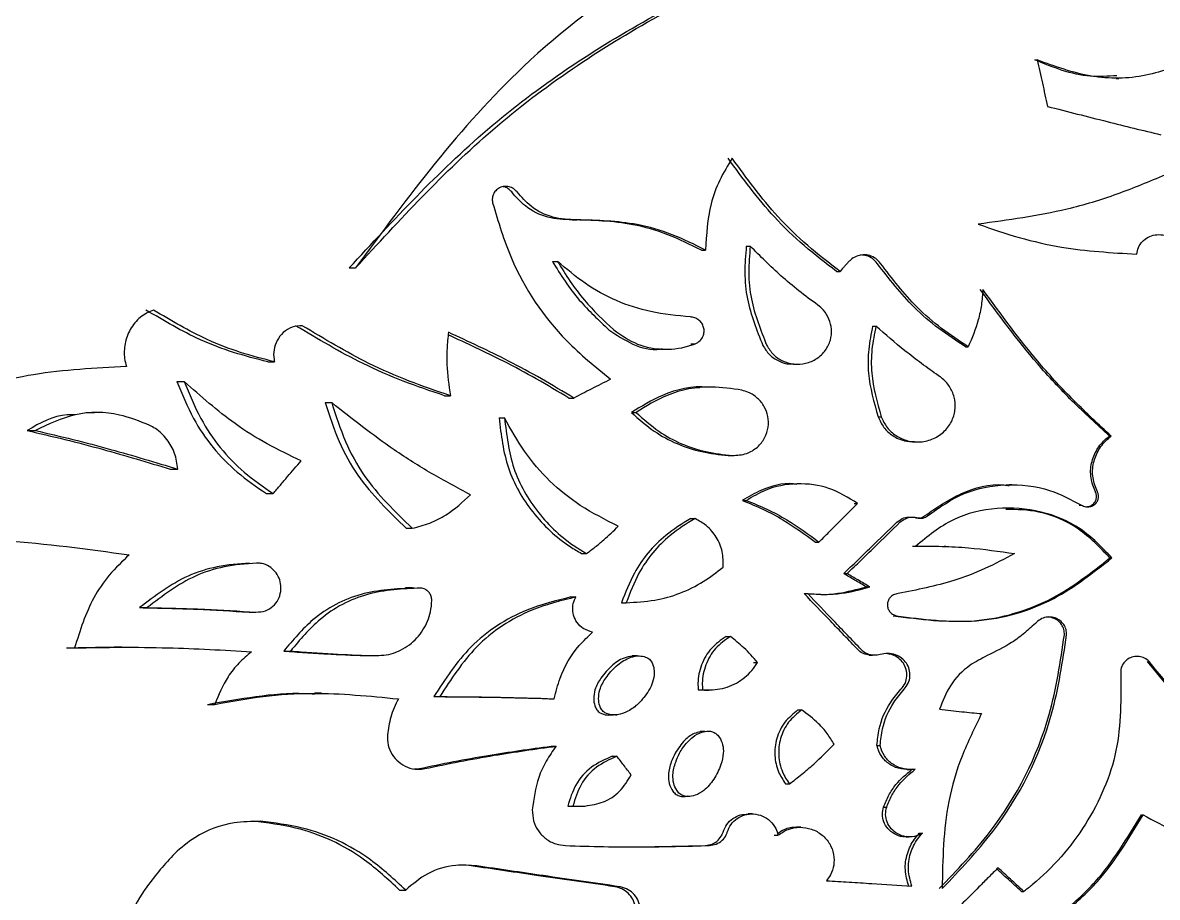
# Model space of a CAD drawing. Header units: millimetres. Extents: x 8 to 832, y 8 to 585.
# Drawn here: x 503.16 to 516.97, y 265.74 to 276.39 of the extents above; entities that cross this region are included whole.
import ezdxf

# ---------------------------------------------------------------- set-up
doc = ezdxf.new("R2010")
doc.units = ezdxf.units.MM
doc.layers.add('OUTLINE', color=7, linetype='Continuous', lineweight=25)

msp = doc.modelspace()

# ---------------------------------------------------------------- linework, layer by layer
at = {"layer": 'OUTLINE'}
for p, q in [((515.477, 275.933), (515.505, 275.933)), ((516.464, 275.708), (516.496, 275.708)), ((509.846, 273.985), (509.907, 273.985)), ((511.965, 273.665), (512.013, 273.665)), ((511.418, 273.617), (511.469, 273.617)), ((507.134, 273.4), (507.211, 273.4)), ((509.606, 273.48), (509.669, 273.48)), ((513.062, 273.357), (513.105, 273.357)), ((513.502, 272.692), (513.542, 272.692)), ((510.852, 272.414), (510.909, 272.414)), ((511.29, 272.476), (511.342, 272.476)), ((514.632, 272.439), (514.665, 272.439)), ((506.143, 272.256), (506.225, 272.256)), ((512.541, 272.228), (512.59, 272.228)), ((505.036, 272.016), (505.126, 272.016)), ((508.293, 271.844), (508.364, 271.844)), ((511.401, 271.942), (511.346, 271.942)), ((506.841, 271.76), (506.92, 271.76)), ((509.805, 271.816), (509.866, 271.816)), ((504.033, 271.636), (503.933, 271.636)), ((508.957, 271.574), (509.023, 271.574)), ((510.566, 271.639), (510.623, 271.639)), ((513.568, 271.587), (513.607, 271.587)), ((503.215, 271.421), (503.315, 271.421)), ((516.383, 271.352), (516.406, 271.352)), ((514.007, 271.281), (514.048, 271.281)), ((511.745, 271.116), (511.795, 271.116)), ((504.956, 270.95), (505.046, 270.95)), ((512.631, 270.771), (512.584, 270.771)), ((515.195, 270.76), (515.164, 270.76)), ((506.125, 270.653), (506.208, 270.653)), ((511.917, 270.57), (511.966, 270.57)), ((513.278, 270.533), (513.319, 270.533)), ((516.017, 270.512), (516.042, 270.512)), ((511.289, 270.349), (511.341, 270.349)), ((514.024, 270.357), (514.061, 270.357)), ((507.827, 270.23), (507.9, 270.23)), ((512.805, 270.061), (512.849, 270.061)), ((509.96, 269.923), (510.02, 269.923)), ((513.989, 270.011), (514.026, 270.011)), ((514.391, 270.008), (514.373, 270.008)), ((515.198, 269.922), (515.228, 269.922)), ((506.072, 269.802), (506.055, 269.802)), ((516.39, 269.869), (516.413, 269.869)), ((513.151, 269.678), (513.193, 269.678)), ((507.899, 269.505), (507.818, 269.505)), ((513.426, 269.516), (513.466, 269.516)), ((509.831, 269.394), (509.892, 269.394)), ((512.668, 269.435), (512.712, 269.435)), ((504.582, 269.264), (504.674, 269.264)), ((510.447, 269.323), (510.504, 269.323)), ((505.914, 269.209), (505.998, 269.209)), ((511.72, 268.913), (511.771, 268.913)), ((503.694, 268.773), (503.792, 268.773)), ((504.368, 268.781), (504.272, 268.781)), ((506.337, 268.735), (506.419, 268.735)), ((507.324, 268.679), (507.4, 268.679)), ((513.458, 268.685), (513.499, 268.685)), ((512.052, 268.597), (512.1, 268.597)), ((516.848, 268.607), (516.868, 268.607)), ((511.38, 268.263), (511.433, 268.263)), ((511.455, 268.259), (511.509, 268.259)), ((506.794, 268.221), (506.712, 268.221)), ((508.163, 268.18), (508.234, 268.18)), ((509.565, 268.155), (509.628, 268.155)), ((505.41, 268.086), (505.498, 268.086)), ((512.592, 268.018), (512.637, 268.018)), ((510.326, 267.959), (510.348, 267.959)), ((510.375, 267.959), (510.39, 267.959)), ((511.461, 267.754), (511.403, 267.754)), ((509.589, 267.577), (509.652, 267.577)), ((513.555, 267.587), (513.594, 267.587)), ((510.331, 267.454), (510.389, 267.454)), ((507.919, 267.299), (507.983, 267.304)), ((513.923, 267.292), (513.962, 267.292)), ((513.983, 267.296), (514.02, 267.296)), ((512.443, 267.117), (512.489, 267.117)), ((509.792, 266.847), (509.854, 266.847)), ((509.864, 266.845), (509.926, 266.845)), ((512.037, 266.752), (511.986, 266.752)), ((513.634, 266.835), (513.673, 266.835)), ((516.772, 266.741), (516.792, 266.741)), ((505.966, 266.662), (506.05, 266.662)), ((512.304, 266.492), (512.35, 266.492)), ((512.627, 266.59), (512.577, 266.59)), ((513.906, 266.472), (513.946, 266.472)), ((514.07, 266.516), (514.107, 266.516)), ((510.648, 266.351), (511.465, 266.367)), ((507.746, 265.824), (507.82, 265.824)), ((515.312, 265.807), (515.341, 265.807))]:
    msp.add_line(p, q, dxfattribs=at)
at = {"layer": 'OUTLINE', "flags": 128}
msp.add_lwpolyline([(510.638, 268.675), (510.607, 268.675), (510.576, 268.675)], dxfattribs=at)
at = {"layer": 'OUTLINE'}
for points, knots in [([(516.977, 279.182), (517.219, 279.068), (517.618, 278.881), (518.054, 278.434), (518.269, 277.939), (518.33, 277.385), (518.201, 276.821), (517.885, 276.326), (517.417, 275.944), (516.826, 275.704), (516.146, 275.697), (515.722, 275.853), (515.505, 275.933)], [0, 0, 0, 0, 0.13046, 0.215291, 0.300036, 0.390201, 0.484687, 0.578142, 0.673292, 0.777844, 0.886562, 1, 1, 1, 1]), ([(507.134, 273.4), (507.673, 273.984), (508.768, 275.17), (510.78, 276.512), (513.015, 277.507), (515.095, 278.05), (516.434, 278.179), (516.939, 278.227)], [0, 0, 0, 0, 0.214711, 0.435796, 0.648183, 0.867252, 1, 1, 1, 1]), ([(507.211, 273.4), (507.746, 273.984), (508.832, 275.167), (510.831, 276.509), (513.053, 277.505), (515.123, 278.049), (516.456, 278.178), (516.959, 278.227)], [0, 0, 0, 0, 0.214706, 0.435783, 0.648129, 0.867211, 1, 1, 1, 1]), ([(512.514, 277.939), (511.93, 277.653), (510.76, 277.08), (508.867, 275.647), (507.846, 274.262), (507.211, 273.4)], [0, 0, 0, 0, 0.274289, 0.548978, 1, 1, 1, 1]), ([(516.472, 275.741), (516.364, 275.734), (516.021, 275.71), (515.698, 275.842), (515.477, 275.933)], [0, 0, 0, 0, 0.314506, 1, 1, 1, 1]), ([(515.505, 275.933), (515.516, 275.886), (515.536, 275.791), (515.578, 275.603), (515.609, 275.461), (515.63, 275.367)], [0, 0, 0, 0, 0.250605, 0.5012097, 1, 1, 1, 1]), ([(515.63, 275.367), (515.751, 275.336), (515.992, 275.274), (516.451, 275.158), (516.79, 275.075), (517.008, 275.021)], [0, 0, 0, 0, 0.263448, 0.52689, 1, 1, 1, 1]), ([(511.793, 274.735), (511.74, 274.647), (511.634, 274.474), (511.495, 274.101), (511.48, 273.808), (511.469, 273.617)], [0, 0, 0, 0, 0.261794, 0.520889, 1, 1, 1, 1]), ([(513.062, 273.357), (512.929, 273.459), (512.663, 273.664), (512.202, 274.108), (511.922, 274.49), (511.743, 274.735)], [0, 0, 0, 0, 0.263269, 0.526549, 1, 1, 1, 1]), ([(513.105, 273.357), (512.972, 273.46), (512.706, 273.665), (512.247, 274.11), (511.971, 274.491), (511.793, 274.735)], [0, 0, 0, 0, 0.264025, 0.528059, 1, 1, 1, 1]), ([(517.061, 274.533), (516.866, 274.451), (516.477, 274.287), (515.72, 274.059), (515.15, 273.982), (514.787, 273.933)], [0, 0, 0, 0, 0.267189, 0.534371, 1, 1, 1, 1]), ([(509.175, 274.325), (509.161, 274.339), (509.134, 274.369), (509.079, 274.392), (509.02, 274.396), (508.962, 274.379), (508.914, 274.343), (508.883, 274.294), (508.871, 274.24), (508.875, 274.207), (508.878, 274.191)], [0, 0, 0, 0, 0.129867, 0.259612, 0.392607, 0.526007, 0.657919, 0.783126, 0.901913, 1, 1, 1, 1]), ([(509.11, 274.325), (509.096, 274.339), (509.069, 274.367), (509.03, 274.388), (509.009, 274.389), (509.008, 274.389)], [0, 0, 0, 0, 0.478698, 0.956949, 1, 1, 1, 1]), ([(508.878, 274.191), (508.946, 273.964), (509.131, 273.346), (509.636, 272.597), (510.128, 272.195), (510.313, 272.045)], [0, 0, 0, 0, 0.2680181, 0.7259046, 1, 1, 1, 1]), ([(509.846, 273.985), (509.746, 273.989), (509.545, 273.997), (509.284, 274.127), (509.163, 274.264), (509.11, 274.325)], [0, 0, 0, 0, 0.3597081, 0.7197194, 1, 1, 1, 1]), ([(509.907, 273.985), (509.808, 273.989), (509.609, 273.997), (509.35, 274.126), (509.229, 274.263), (509.175, 274.325)], [0, 0, 0, 0, 0.357406, 0.715082, 1, 1, 1, 1]), ([(511.418, 273.617), (511.284, 273.684), (511.015, 273.816), (510.487, 273.969), (510.093, 273.979), (509.846, 273.985)], [0, 0, 0, 0, 0.271759, 0.543482, 1, 1, 1, 1]), ([(511.469, 273.617), (511.336, 273.684), (511.068, 273.817), (510.542, 273.969), (510.151, 273.979), (509.907, 273.985)], [0, 0, 0, 0, 0.273262, 0.54649, 1, 1, 1, 1]), ([(514.787, 273.933), (514.952, 273.876), (515.284, 273.761), (515.926, 273.615), (516.409, 273.586), (516.715, 273.567)], [0, 0, 0, 0, 0.267174, 0.534349, 1, 1, 1, 1]), ([(516.715, 273.567), (516.721, 273.595), (516.731, 273.652), (516.781, 273.724), (516.852, 273.778), (516.939, 273.807), (517.034, 273.807), (517.104, 273.784), (517.138, 273.763), (517.145, 273.759)], [0, 0, 0, 0, 0.151605, 0.303171, 0.456454, 0.616314, 0.784951, 0.958117, 1, 1, 1, 1]), ([(511.965, 273.665), (511.955, 273.558), (511.937, 273.344), (511.977, 272.928), (512.092, 272.642), (512.166, 272.457)], [0, 0, 0, 0, 0.25941, 0.518854, 1, 1, 1, 1]), ([(512.013, 273.665), (512.004, 273.558), (511.985, 273.344), (512.026, 272.928), (512.14, 272.643), (512.214, 272.457)], [0, 0, 0, 0, 0.259477, 0.518993, 1, 1, 1, 1]), ([(512.834, 272.948), (512.757, 273.005), (512.604, 273.119), (512.325, 273.352), (512.136, 273.543), (512.013, 273.665)], [0, 0, 0, 0, 0.262251, 0.524498, 1, 1, 1, 1]), ([(513.598, 273.454), (513.58, 273.476), (513.543, 273.518), (513.467, 273.554), (513.384, 273.564), (513.301, 273.545), (513.246, 273.511), (513.221, 273.486), (513.216, 273.481)], [0, 0, 0, 0, 0.1871616, 0.3742527, 0.563215, 0.757629, 0.9516643, 1, 1, 1, 1]), ([(513.558, 273.454), (513.54, 273.475), (513.504, 273.517), (513.43, 273.554), (513.379, 273.556), (513.355, 273.558)], [0, 0, 0, 0, 0.3478842, 0.6955955, 1, 1, 1, 1]), ([(509.606, 273.48), (509.656, 273.398), (509.755, 273.234), (509.975, 272.945), (510.169, 272.763), (510.293, 272.646)], [0, 0, 0, 0, 0.263443, 0.526895, 1, 1, 1, 1]), ([(509.669, 273.48), (509.718, 273.398), (509.817, 273.233), (510.036, 272.944), (510.228, 272.762), (510.352, 272.646)], [0, 0, 0, 0, 0.264097, 0.528203, 1, 1, 1, 1]), ([(511.284, 272.803), (511.122, 272.819), (510.672, 272.863), (510.109, 273.105), (509.777, 273.388), (509.669, 273.48)], [0, 0, 0, 0, 0.273197, 0.762237, 1, 1, 1, 1]), ([(513.216, 273.481), (513.207, 273.47), (513.187, 273.449), (513.15, 273.408), (513.123, 273.377), (513.105, 273.357)], [0, 0, 0, 0, 0.256769, 0.513559, 1, 1, 1, 1]), ([(514.632, 272.439), (514.522, 272.511), (514.303, 272.655), (513.925, 272.98), (513.701, 273.27), (513.558, 273.454)], [0, 0, 0, 0, 0.265313, 0.53065, 1, 1, 1, 1]), ([(514.665, 272.439), (514.556, 272.511), (514.336, 272.656), (513.961, 272.981), (513.739, 273.27), (513.598, 273.454)], [0, 0, 0, 0, 0.266146, 0.532315, 1, 1, 1, 1]), ([(514.843, 273.137), (514.839, 273.075), (514.829, 272.95), (514.78, 272.712), (514.711, 272.547), (514.665, 272.439)], [0, 0, 0, 0, 0.258028, 0.516084, 1, 1, 1, 1]), ([(516.383, 271.352), (516.231, 271.493), (515.925, 271.774), (515.382, 272.356), (515.036, 272.831), (514.811, 273.137)], [0, 0, 0, 0, 0.261261, 0.522529, 1, 1, 1, 1]), ([(516.406, 271.352), (516.254, 271.493), (515.949, 271.776), (515.41, 272.358), (515.065, 272.832), (514.843, 273.137)], [0, 0, 0, 0, 0.2619356, 0.523878, 1, 1, 1, 1]), ([(512.214, 272.457), (512.238, 272.418), (512.287, 272.339), (512.405, 272.261), (512.542, 272.222), (512.689, 272.231), (512.826, 272.29), (512.932, 272.39), (512.995, 272.517), (513.008, 272.653), (512.977, 272.78), (512.915, 272.881), (512.859, 272.928), (512.834, 272.948)], [0, 0, 0, 0, 0.092757, 0.18544, 0.281974, 0.382902, 0.48408, 0.58232, 0.67621, 0.764888, 0.850437, 0.93509, 1, 1, 1, 1]), ([(504.751, 272.887), (504.695, 272.862), (504.584, 272.81), (504.462, 272.66), (504.397, 272.482), (504.391, 272.322), (504.413, 272.231), (504.421, 272.199)], [0, 0, 0, 0, 0.2316777, 0.4639303, 0.680397, 0.8846717, 1, 1, 1, 1]), ([(506.143, 272.256), (506.003, 272.292), (505.724, 272.364), (505.219, 272.556), (504.877, 272.759), (504.66, 272.887)], [0, 0, 0, 0, 0.267473, 0.534965, 1, 1, 1, 1]), ([(506.225, 272.256), (506.086, 272.292), (505.807, 272.364), (505.305, 272.557), (504.966, 272.759), (504.751, 272.887)], [0, 0, 0, 0, 0.268842, 0.537697, 1, 1, 1, 1]), ([(506.562, 272.697), (506.521, 272.694), (506.437, 272.687), (506.328, 272.62), (506.25, 272.522), (506.212, 272.407), (506.212, 272.315), (506.223, 272.267), (506.225, 272.256)], [0, 0, 0, 0, 0.203061, 0.406505, 0.598263, 0.777496, 0.94816, 1, 1, 1, 1]), ([(508.293, 271.844), (508.125, 271.901), (507.787, 272.015), (507.173, 272.282), (506.751, 272.536), (506.481, 272.697)], [0, 0, 0, 0, 0.26554, 0.531088, 1, 1, 1, 1]), ([(508.364, 271.844), (508.195, 271.902), (507.858, 272.016), (507.247, 272.284), (506.828, 272.537), (506.562, 272.697)], [0, 0, 0, 0, 0.26685, 0.533705, 1, 1, 1, 1]), ([(511.342, 272.476), (511.364, 272.487), (511.403, 272.508), (511.44, 272.564), (511.454, 272.621), (511.448, 272.677), (511.426, 272.727), (511.387, 272.768), (511.339, 272.796), (511.302, 272.8), (511.284, 272.803)], [0, 0, 0, 0, 0.155137, 0.289904, 0.413407, 0.524147, 0.642691, 0.756087, 0.882268, 1, 1, 1, 1]), ([(513.502, 272.692), (513.483, 272.598), (513.445, 272.41), (513.441, 272.032), (513.518, 271.763), (513.568, 271.587)], [0, 0, 0, 0, 0.256733, 0.513523, 1, 1, 1, 1]), ([(513.542, 272.692), (513.523, 272.598), (513.485, 272.41), (513.481, 272.032), (513.557, 271.763), (513.607, 271.587)], [0, 0, 0, 0, 0.256769, 0.513597, 1, 1, 1, 1]), ([(514.304, 272.087), (514.235, 272.136), (514.096, 272.235), (513.839, 272.433), (513.658, 272.59), (513.542, 272.692)], [0, 0, 0, 0, 0.261676, 0.523349, 1, 1, 1, 1]), ([(508.341, 272.616), (508.334, 272.551), (508.32, 272.421), (508.317, 272.162), (508.345, 271.971), (508.364, 271.844)], [0, 0, 0, 0, 0.253435, 0.506886, 1, 1, 1, 1]), ([(509.805, 271.816), (509.673, 271.895), (509.411, 272.051), (508.924, 272.315), (508.563, 272.481), (508.338, 272.584)], [0, 0, 0, 0, 0.27446, 0.548918, 1, 1, 1, 1]), ([(509.866, 271.816), (509.735, 271.895), (509.473, 272.052), (508.967, 272.327), (508.585, 272.503), (508.341, 272.616)], [0, 0, 0, 0, 0.2637984, 0.5275994, 1, 1, 1, 1]), ([(510.293, 272.646), (510.387, 272.583), (510.575, 272.458), (510.815, 272.391), (510.934, 272.414), (510.943, 272.415)], [0, 0, 0, 0, 0.480133, 0.959847, 1, 1, 1, 1]), ([(510.352, 272.646), (510.445, 272.581), (510.631, 272.451), (510.971, 272.392), (511.21, 272.427), (511.33, 272.472), (511.342, 272.476)], [0, 0, 0, 0, 0.318509, 0.636783, 0.961272, 1, 1, 1, 1]), ([(512.166, 272.457), (512.191, 272.417), (512.24, 272.339), (512.358, 272.263), (512.464, 272.226), (512.528, 272.232), (512.544, 272.233)], [0, 0, 0, 0, 0.293223, 0.586175, 0.892826, 1, 1, 1, 1]), ([(504.421, 272.199), (504.042, 272.18), (503.287, 272.141), (502.012, 271.785), (501.224, 271.259), (500.746, 270.941)], [0, 0, 0, 0, 0.28325, 0.564584, 1, 1, 1, 1]), ([(505.036, 272.016), (505.099, 271.864), (505.271, 271.445), (505.657, 270.974), (506.004, 270.736), (506.125, 270.653)], [0, 0, 0, 0, 0.2713949, 0.7453726, 1, 1, 1, 1]), ([(505.126, 272.016), (505.188, 271.864), (505.359, 271.445), (505.743, 270.973), (506.088, 270.735), (506.208, 270.653)], [0, 0, 0, 0, 0.2720886, 0.7470426, 1, 1, 1, 1]), ([(506.547, 271.052), (506.408, 271.118), (506.132, 271.251), (505.644, 271.555), (505.327, 271.838), (505.126, 272.016)], [0, 0, 0, 0, 0.26828, 0.536583, 1, 1, 1, 1]), ([(510.313, 272.045), (510.274, 272.025), (510.195, 271.985), (510.046, 271.909), (509.937, 271.853), (509.866, 271.816)], [0, 0, 0, 0, 0.26202, 0.524034, 1, 1, 1, 1]), ([(513.607, 271.587), (513.628, 271.542), (513.67, 271.451), (513.785, 271.35), (513.927, 271.287), (514.088, 271.273), (514.247, 271.314), (514.383, 271.406), (514.475, 271.538), (514.514, 271.685), (514.501, 271.83), (514.442, 271.961), (514.367, 272.043), (514.316, 272.079), (514.304, 272.087)], [0, 0, 0, 0, 0.0863, 0.172548, 0.262779, 0.357006, 0.452599, 0.549038, 0.641586, 0.727723, 0.809103, 0.891055, 0.974716, 1, 1, 1, 1]), ([(511.524, 271.947), (511.514, 271.948), (511.318, 271.97), (510.971, 271.887), (510.689, 271.714), (510.566, 271.639)], [0, 0, 0, 0, 0.031013, 0.575562, 1, 1, 1, 1]), ([(511.91, 271.911), (511.788, 271.93), (511.483, 271.976), (511.025, 271.891), (510.746, 271.716), (510.623, 271.639)], [0, 0, 0, 0, 0.272977, 0.679937, 1, 1, 1, 1]), ([(511.795, 271.116), (511.854, 271.119), (511.965, 271.126), (512.103, 271.211), (512.194, 271.325), (512.238, 271.458), (512.234, 271.592), (512.188, 271.715), (512.105, 271.818), (512.007, 271.883), (511.937, 271.903), (511.91, 271.911)], [0, 0, 0, 0, 0.148141, 0.274319, 0.392124, 0.503534, 0.60944, 0.713031, 0.819035, 0.92972, 1, 1, 1, 1]), ([(506.841, 271.76), (506.892, 271.6), (506.992, 271.289), (507.295, 270.743), (507.617, 270.433), (507.827, 270.23)], [0, 0, 0, 0, 0.268446, 0.521904, 1, 1, 1, 1]), ([(508.607, 270.638), (508.449, 270.722), (508.133, 270.892), (507.56, 271.253), (507.17, 271.562), (506.92, 271.76)], [0, 0, 0, 0, 0.265155, 0.530312, 1, 1, 1, 1]), ([(506.92, 271.76), (506.971, 271.6), (507.07, 271.288), (507.371, 270.742), (507.691, 270.432), (507.9, 270.23)], [0, 0, 0, 0, 0.2689592, 0.5232356, 1, 1, 1, 1]), ([(503.799, 271.611), (503.767, 271.612), (503.559, 271.62), (503.372, 271.512), (503.215, 271.421)], [0, 0, 0, 0, 0.155542, 1, 1, 1, 1]), ([(504.707, 271.483), (504.585, 271.532), (504.292, 271.648), (503.795, 271.653), (503.473, 271.497), (503.315, 271.421)], [0, 0, 0, 0, 0.266165, 0.638163, 1, 1, 1, 1]), ([(508.957, 271.574), (508.981, 271.366), (509.03, 270.952), (509.348, 270.404), (509.69, 270.082), (509.913, 269.95), (509.96, 269.923)], [0, 0, 0, 0, 0.303409, 0.606596, 0.917663, 1, 1, 1, 1]), ([(510.407, 270.255), (510.25, 270.334), (509.814, 270.553), (509.333, 271.018), (509.1, 271.435), (509.023, 271.574)], [0, 0, 0, 0, 0.273518, 0.759233, 1, 1, 1, 1]), ([(509.023, 271.574), (509.048, 271.366), (509.097, 270.95), (509.415, 270.399), (509.756, 270.079), (509.977, 269.949), (510.02, 269.923)], [0, 0, 0, 0, 0.305343, 0.610491, 0.922768, 1, 1, 1, 1]), ([(510.566, 271.639), (510.656, 271.56), (510.906, 271.341), (511.321, 271.165), (511.637, 271.128), (511.745, 271.116)], [0, 0, 0, 0, 0.272332, 0.751045, 1, 1, 1, 1]), ([(510.623, 271.639), (510.713, 271.56), (510.961, 271.341), (511.374, 271.165), (511.687, 271.128), (511.795, 271.116)], [0, 0, 0, 0, 0.273654, 0.750951, 1, 1, 1, 1]), ([(513.568, 271.587), (513.589, 271.542), (513.63, 271.451), (513.746, 271.351), (513.877, 271.289), (513.97, 271.287), (514.012, 271.286)], [0, 0, 0, 0, 0.256738, 0.513282, 0.782911, 1, 1, 1, 1]), ([(505.046, 270.95), (505.037, 271.015), (505.02, 271.147), (504.92, 271.32), (504.807, 271.429), (504.73, 271.471), (504.707, 271.483)], [0, 0, 0, 0, 0.288369, 0.576827, 0.877253, 1, 1, 1, 1]), ([(503.215, 271.421), (503.367, 271.385), (503.671, 271.314), (504.251, 271.163), (504.68, 271.033), (504.956, 270.95)], [0, 0, 0, 0, 0.263528, 0.527057, 1, 1, 1, 1]), ([(503.315, 271.421), (503.467, 271.385), (503.771, 271.314), (504.348, 271.162), (504.773, 271.033), (505.046, 270.95)], [0, 0, 0, 0, 0.264999, 0.529998, 1, 1, 1, 1]), ([(516.213, 270.672), (516.191, 270.728), (516.147, 270.841), (516.157, 271.024), (516.223, 271.191), (516.311, 271.296), (516.37, 271.342), (516.383, 271.352)], [0, 0, 0, 0, 0.235765, 0.47189, 0.701043, 0.935445, 1, 1, 1, 1]), ([(516.237, 270.672), (516.215, 270.728), (516.171, 270.842), (516.181, 271.026), (516.248, 271.194), (516.336, 271.298), (516.394, 271.343), (516.406, 271.352)], [0, 0, 0, 0, 0.2371548, 0.4746557, 0.7053943, 0.9410127, 1, 1, 1, 1]), ([(506.208, 270.653), (506.237, 270.687), (506.295, 270.756), (506.408, 270.889), (506.492, 270.988), (506.547, 271.052)], [0, 0, 0, 0, 0.257099, 0.514206, 1, 1, 1, 1]), ([(512.584, 270.764), (512.568, 270.766), (512.419, 270.79), (512.18, 270.721), (511.991, 270.612), (511.917, 270.57)], [0, 0, 0, 0, 0.067911, 0.637434, 1, 1, 1, 1]), ([(513.319, 270.533), (513.206, 270.603), (512.98, 270.742), (512.581, 270.79), (512.23, 270.727), (512.041, 270.614), (511.966, 270.57)], [0, 0, 0, 0, 0.271208, 0.542244, 0.819068, 1, 1, 1, 1]), ([(514.134, 270.381), (514.278, 270.48), (514.567, 270.677), (514.946, 270.782), (515.141, 270.753), (515.163, 270.75)], [0, 0, 0, 0, 0.471014, 0.941479, 1, 1, 1, 1]), ([(514.17, 270.381), (514.313, 270.483), (514.6, 270.686), (515.128, 270.785), (515.63, 270.731), (515.916, 270.579), (516.042, 270.512)], [0, 0, 0, 0, 0.260844, 0.521417, 0.788172, 1, 1, 1, 1]), ([(507.9, 270.23), (507.972, 270.249), (508.115, 270.287), (508.364, 270.41), (508.513, 270.55), (508.607, 270.638)], [0, 0, 0, 0, 0.272173, 0.544391, 1, 1, 1, 1]), ([(516.042, 270.512), (516.06, 270.504), (516.093, 270.489), (516.146, 270.491), (516.191, 270.508), (516.226, 270.54), (516.247, 270.579), (516.252, 270.622), (516.246, 270.653), (516.238, 270.669), (516.237, 270.672)], [0, 0, 0, 0, 0.171127, 0.317378, 0.459769, 0.595175, 0.725018, 0.847896, 0.967716, 1, 1, 1, 1]), ([(516.096, 270.493), (516.104, 270.493), (516.129, 270.492), (516.167, 270.509), (516.202, 270.54), (516.223, 270.58), (516.228, 270.622), (516.222, 270.653), (516.215, 270.669), (516.213, 270.672)], [0, 0, 0, 0, 0.099141, 0.288793, 0.46869, 0.640214, 0.801569, 0.958381, 1, 1, 1, 1]), ([(511.917, 270.57), (512.001, 270.535), (512.169, 270.466), (512.473, 270.306), (512.676, 270.156), (512.805, 270.061)], [0, 0, 0, 0, 0.266978, 0.533974, 1, 1, 1, 1]), ([(511.966, 270.57), (512.05, 270.535), (512.218, 270.466), (512.52, 270.305), (512.721, 270.156), (512.849, 270.061)], [0, 0, 0, 0, 0.268174, 0.536367, 1, 1, 1, 1]), ([(512.849, 270.061), (512.889, 270.102), (512.97, 270.183), (513.127, 270.34), (513.243, 270.457), (513.319, 270.533)], [0, 0, 0, 0, 0.2578052, 0.5156168, 1, 1, 1, 1]), ([(516.413, 269.869), (516.292, 269.997), (516.05, 270.252), (515.549, 270.457), (515.01, 270.5), (514.461, 270.368), (514.172, 270.131), (514.026, 270.011)], [0, 0, 0, 0, 0.193004, 0.38575, 0.585686, 0.791099, 1, 1, 1, 1]), ([(516.39, 269.869), (516.268, 269.996), (516.024, 270.249), (515.565, 270.45), (515.257, 270.457), (515.123, 270.46)], [0, 0, 0, 0, 0.361348, 0.722164, 1, 1, 1, 1]), ([(511.289, 270.349), (511.184, 270.284), (510.913, 270.114), (510.612, 269.757), (510.493, 269.446), (510.447, 269.323)], [0, 0, 0, 0, 0.274104, 0.713686, 1, 1, 1, 1]), ([(511.341, 270.349), (511.237, 270.284), (510.967, 270.114), (510.668, 269.756), (510.551, 269.446), (510.504, 269.323)], [0, 0, 0, 0, 0.274816, 0.714245, 1, 1, 1, 1]), ([(511.682, 269.757), (511.683, 269.821), (511.684, 269.948), (511.606, 270.126), (511.489, 270.266), (511.388, 270.322), (511.341, 270.349)], [0, 0, 0, 0, 0.258369, 0.516836, 0.775734, 1, 1, 1, 1]), ([(513.796, 270.303), (513.818, 270.319), (513.86, 270.351), (513.919, 270.369), (513.951, 270.365), (513.957, 270.365)], [0, 0, 0, 0, 0.4526445, 0.9053754, 1, 1, 1, 1]), ([(513.834, 270.303), (513.855, 270.319), (513.898, 270.352), (513.979, 270.372), (514.033, 270.362), (514.061, 270.357)], [0, 0, 0, 0, 0.326723, 0.653519, 1, 1, 1, 1]), ([(514.055, 270.354), (514.059, 270.354), (514.078, 270.351), (514.106, 270.361), (514.126, 270.375), (514.134, 270.381)], [0, 0, 0, 0, 0.138943, 0.651788, 1, 1, 1, 1]), ([(514.061, 270.357), (514.075, 270.355), (514.103, 270.35), (514.142, 270.36), (514.162, 270.375), (514.17, 270.381)], [0, 0, 0, 0, 0.369615, 0.741002, 1, 1, 1, 1]), ([(510.02, 269.923), (510.056, 269.949), (510.127, 270.002), (510.258, 270.111), (510.349, 270.198), (510.407, 270.255)], [0, 0, 0, 0, 0.262527, 0.525057, 1, 1, 1, 1]), ([(513.151, 269.678), (513.206, 269.732), (513.317, 269.839), (513.532, 270.047), (513.692, 270.202), (513.796, 270.303)], [0, 0, 0, 0, 0.257245, 0.514493, 1, 1, 1, 1]), ([(513.193, 269.678), (513.248, 269.732), (513.358, 269.839), (513.572, 270.048), (513.731, 270.202), (513.834, 270.303)], [0, 0, 0, 0, 0.258041, 0.516085, 1, 1, 1, 1]), ([(501.267, 270.065), (501.543, 270.08), (502.093, 270.11), (503.153, 270.085), (503.949, 269.976), (504.456, 269.907)], [0, 0, 0, 0, 0.266503, 0.533008, 1, 1, 1, 1]), ([(515.228, 269.922), (515.109, 269.859), (514.871, 269.732), (514.4, 269.55), (514.04, 269.48), (513.812, 269.435)], [0, 0, 0, 0, 0.26774, 0.535478, 1, 1, 1, 1]), ([(514.026, 270.011), (514.133, 270.012), (514.347, 270.013), (514.749, 269.991), (515.042, 269.949), (515.228, 269.922)], [0, 0, 0, 0, 0.266649, 0.533295, 1, 1, 1, 1]), ([(504.456, 269.907), (504.373, 269.827), (504.211, 269.672), (503.957, 269.306), (503.857, 268.984), (503.792, 268.773)], [0, 0, 0, 0, 0.2684511, 0.5191827, 1, 1, 1, 1]), ([(505.921, 269.807), (505.788, 269.796), (505.532, 269.776), (505.062, 269.628), (504.771, 269.407), (504.582, 269.264)], [0, 0, 0, 0, 0.271877, 0.524858, 1, 1, 1, 1]), ([(506.005, 269.807), (505.873, 269.796), (505.618, 269.776), (505.15, 269.627), (504.862, 269.407), (504.674, 269.264)], [0, 0, 0, 0, 0.273277, 0.524954, 1, 1, 1, 1]), ([(505.998, 269.209), (506.037, 269.211), (506.112, 269.215), (506.207, 269.275), (506.273, 269.358), (506.304, 269.456), (506.304, 269.556), (506.273, 269.648), (506.216, 269.726), (506.138, 269.783), (506.063, 269.805), (506.018, 269.807), (506.005, 269.807)], [0, 0, 0, 0, 0.129323, 0.246331, 0.354869, 0.457847, 0.554521, 0.650489, 0.748878, 0.850223, 0.957047, 1, 1, 1, 1]), ([(513.752, 269.165), (514.08, 269.122), (514.736, 269.036), (515.678, 269.307), (516.165, 269.692), (516.39, 269.869)], [0, 0, 0, 0, 0.34977, 0.699682, 1, 1, 1, 1]), ([(513.79, 269.165), (514.115, 269.122), (514.763, 269.037), (515.701, 269.305), (516.186, 269.69), (516.413, 269.869)], [0, 0, 0, 0, 0.347553, 0.695237, 1, 1, 1, 1]), ([(510.504, 269.323), (510.62, 269.33), (510.945, 269.348), (511.356, 269.505), (511.604, 269.696), (511.682, 269.757)], [0, 0, 0, 0, 0.27423, 0.769019, 1, 1, 1, 1]), ([(513.426, 269.516), (513.402, 269.53), (513.354, 269.558), (513.263, 269.612), (513.195, 269.652), (513.151, 269.678)], [0, 0, 0, 0, 0.260265, 0.52055, 1, 1, 1, 1]), ([(513.466, 269.516), (513.442, 269.53), (513.395, 269.558), (513.304, 269.612), (513.236, 269.652), (513.193, 269.678)], [0, 0, 0, 0, 0.2614332, 0.5228675, 1, 1, 1, 1]), ([(507.929, 269.502), (507.708, 269.492), (507.267, 269.472), (506.707, 269.177), (506.449, 268.869), (506.337, 268.735)], [0, 0, 0, 0, 0.360836, 0.722091, 1, 1, 1, 1]), ([(508.001, 269.502), (507.783, 269.492), (507.347, 269.472), (506.789, 269.179), (506.532, 268.871), (506.419, 268.735)], [0, 0, 0, 0, 0.358521, 0.717425, 1, 1, 1, 1]), ([(508.139, 269.352), (508.137, 269.368), (508.135, 269.401), (508.111, 269.444), (508.077, 269.478), (508.039, 269.497), (508.012, 269.501), (508.001, 269.502)], [0, 0, 0, 0, 0.212377, 0.425884, 0.624078, 0.856057, 1, 1, 1, 1]), ([(512.712, 269.435), (512.781, 269.43), (512.918, 269.421), (513.173, 269.437), (513.353, 269.485), (513.466, 269.516)], [0, 0, 0, 0, 0.2703393, 0.5407131, 1, 1, 1, 1]), ([(512.859, 269.426), (512.864, 269.426), (512.937, 269.422), (513.13, 269.439), (513.311, 269.486), (513.426, 269.516)], [0, 0, 0, 0, 0.024497, 0.383115, 1, 1, 1, 1]), ([(509.831, 269.394), (509.649, 269.348), (509.205, 269.237), (508.592, 268.838), (508.301, 268.393), (508.163, 268.18)], [0, 0, 0, 0, 0.266364, 0.650536, 1, 1, 1, 1]), ([(509.892, 269.394), (509.71, 269.348), (509.268, 269.237), (508.66, 268.837), (508.372, 268.393), (508.234, 268.18)], [0, 0, 0, 0, 0.267436, 0.650077, 1, 1, 1, 1]), ([(510.093, 268.966), (510.054, 268.977), (509.982, 268.999), (509.902, 269.078), (509.858, 269.17), (509.848, 269.267), (509.864, 269.343), (509.885, 269.382), (509.892, 269.394)], [0, 0, 0, 0, 0.224139, 0.41499, 0.5928, 0.760234, 0.924701, 1, 1, 1, 1]), ([(513.325, 268.75), (513.269, 268.809), (513.156, 268.926), (512.937, 269.154), (512.774, 269.324), (512.668, 269.435)], [0, 0, 0, 0, 0.256786, 0.51358, 1, 1, 1, 1]), ([(513.366, 268.75), (513.31, 268.809), (513.197, 268.927), (512.979, 269.155), (512.818, 269.324), (512.712, 269.435)], [0, 0, 0, 0, 0.257528, 0.515052, 1, 1, 1, 1]), ([(513.812, 269.435), (513.792, 269.431), (513.755, 269.424), (513.712, 269.388), (513.687, 269.346), (513.678, 269.299), (513.686, 269.255), (513.708, 269.215), (513.741, 269.183), (513.771, 269.17), (513.788, 269.165), (513.79, 269.165)], [0, 0, 0, 0, 0.15227, 0.289432, 0.412686, 0.525115, 0.640624, 0.74734, 0.863415, 0.982337, 1, 1, 1, 1]), ([(504.582, 269.264), (504.698, 269.261), (504.931, 269.257), (505.374, 269.242), (505.703, 269.222), (505.914, 269.209)], [0, 0, 0, 0, 0.264259, 0.528512, 1, 1, 1, 1]), ([(504.674, 269.264), (504.79, 269.261), (505.023, 269.257), (505.463, 269.242), (505.79, 269.222), (505.998, 269.209)], [0, 0, 0, 0, 0.265815, 0.531631, 1, 1, 1, 1]), ([(507.4, 268.679), (507.482, 268.68), (507.647, 268.683), (507.871, 268.799), (508.039, 268.98), (508.125, 269.178), (508.135, 269.305), (508.139, 269.352)], [0, 0, 0, 0, 0.226852, 0.453965, 0.672342, 0.879153, 1, 1, 1, 1]), ([(515.5, 269.088), (515.451, 269.043), (515.355, 268.953), (515.157, 268.808), (514.996, 268.729), (514.895, 268.679)], [0, 0, 0, 0, 0.268467, 0.536943, 1, 1, 1, 1]), ([(515.862, 268.933), (515.861, 268.955), (515.86, 269), (515.83, 269.061), (515.783, 269.11), (515.721, 269.142), (515.649, 269.153), (515.575, 269.14), (515.526, 269.113), (515.503, 269.091), (515.5, 269.088)], [0, 0, 0, 0, 0.130676, 0.261386, 0.392091, 0.526562, 0.670916, 0.81527, 0.96779, 1, 1, 1, 1]), ([(515.835, 268.933), (515.835, 268.955), (515.833, 268.999), (515.804, 269.06), (515.757, 269.109), (515.695, 269.14), (515.645, 269.153), (515.619, 269.149), (515.617, 269.148)], [0, 0, 0, 0, 0.190631, 0.381287, 0.572347, 0.769878, 0.982811, 1, 1, 1, 1]), ([(509.628, 268.155), (509.649, 268.238), (509.706, 268.474), (509.872, 268.755), (510.038, 268.913), (510.093, 268.966)], [0, 0, 0, 0, 0.2689204, 0.7553516, 1, 1, 1, 1]), ([(511.72, 268.913), (511.656, 268.868), (511.528, 268.779), (511.409, 268.574), (511.372, 268.392), (511.378, 268.29), (511.38, 268.263)], [0, 0, 0, 0, 0.303342, 0.607562, 0.895912, 1, 1, 1, 1]), ([(511.771, 268.913), (511.707, 268.868), (511.58, 268.779), (511.462, 268.574), (511.424, 268.393), (511.431, 268.29), (511.433, 268.263)], [0, 0, 0, 0, 0.3025796, 0.605984, 0.8950426, 1, 1, 1, 1]), ([(512.1, 268.597), (512.074, 268.628), (512.022, 268.689), (511.914, 268.798), (511.827, 268.868), (511.771, 268.913)], [0, 0, 0, 0, 0.2633208, 0.5266232, 1, 1, 1, 1]), ([(514.313, 265.843), (514.528, 266.067), (515.11, 266.672), (515.661, 267.751), (515.787, 268.607), (515.835, 268.933)], [0, 0, 0, 0, 0.265911, 0.720135, 1, 1, 1, 1]), ([(514.348, 265.843), (514.562, 266.067), (515.143, 266.675), (515.689, 267.755), (515.814, 268.609), (515.862, 268.933)], [0, 0, 0, 0, 0.266273, 0.721579, 1, 1, 1, 1]), ([(503.694, 268.773), (503.881, 268.778), (504.073, 268.783), (504.268, 268.781), (504.273, 268.781)], [0, 0, 0, 0, 0.975715, 1, 1, 1, 1]), ([(503.792, 268.773), (503.979, 268.777), (504.355, 268.784), (505.071, 268.776), (505.605, 268.746), (505.945, 268.727)], [0, 0, 0, 0, 0.265826, 0.531654, 1, 1, 1, 1]), ([(505.945, 268.727), (505.892, 268.683), (505.786, 268.593), (505.621, 268.386), (505.545, 268.202), (505.498, 268.086)], [0, 0, 0, 0, 0.268776, 0.537612, 1, 1, 1, 1]), ([(506.337, 268.735), (506.423, 268.729), (506.596, 268.716), (506.924, 268.696), (507.167, 268.685), (507.324, 268.679)], [0, 0, 0, 0, 0.263903, 0.527804, 1, 1, 1, 1]), ([(506.419, 268.735), (506.505, 268.729), (506.678, 268.716), (507.004, 268.696), (507.245, 268.685), (507.4, 268.679)], [0, 0, 0, 0, 0.265453, 0.53091, 1, 1, 1, 1]), ([(510.317, 268.487), (510.296, 268.461), (510.241, 268.393), (510.181, 268.282), (510.163, 268.162), (510.175, 268.078), (510.203, 268.018), (510.241, 267.982), (510.297, 267.959), (510.382, 267.953), (510.502, 267.981), (510.62, 268.062), (510.738, 268.185), (510.825, 268.321), (510.847, 268.461), (510.839, 268.546), (510.815, 268.606), (510.776, 268.647), (510.715, 268.673), (510.63, 268.68), (510.509, 268.647), (510.403, 268.574), (510.339, 268.509), (510.317, 268.487)], [0, 0, 0, 0, 0.047427, 0.121406, 0.17051, 0.209769, 0.23441, 0.259238, 0.280623, 0.319025, 0.378253, 0.452464, 0.516288, 0.615651, 0.668646, 0.706188, 0.730647, 0.755311, 0.782023, 0.822243, 0.872675, 0.957372, 1, 1, 1, 1]), ([(510.577, 268.674), (510.543, 268.667), (510.449, 268.65), (510.344, 268.574), (510.28, 268.509), (510.258, 268.487)], [0, 0, 0, 0, 0.274875, 0.760376, 1, 1, 1, 1]), ([(513.459, 268.687), (513.438, 268.69), (513.392, 268.697), (513.348, 268.727), (513.328, 268.748), (513.325, 268.75)], [0, 0, 0, 0, 0.421705, 0.936354, 1, 1, 1, 1]), ([(513.595, 268.694), (513.569, 268.689), (513.516, 268.678), (513.438, 268.696), (513.389, 268.727), (513.369, 268.748), (513.366, 268.75)], [0, 0, 0, 0, 0.321949, 0.644289, 0.955395, 1, 1, 1, 1]), ([(513.885, 268.269), (513.903, 268.292), (513.94, 268.339), (513.96, 268.427), (513.951, 268.513), (513.916, 268.591), (513.856, 268.653), (513.777, 268.695), (513.686, 268.714), (513.625, 268.7), (513.595, 268.694)], [0, 0, 0, 0, 0.126065, 0.252606, 0.370739, 0.488134, 0.60928, 0.731766, 0.869166, 1, 1, 1, 1]), ([(513.847, 268.269), (513.865, 268.292), (513.902, 268.339), (513.923, 268.426), (513.914, 268.512), (513.879, 268.59), (513.819, 268.651), (513.751, 268.691), (513.703, 268.698), (513.683, 268.7)], [0, 0, 0, 0, 0.154209, 0.309028, 0.453026, 0.595942, 0.743789, 0.893921, 1, 1, 1, 1]), ([(514.895, 268.679), (514.825, 268.643), (514.652, 268.554), (514.435, 268.334), (514.354, 268.127), (514.316, 268.029)], [0, 0, 0, 0, 0.264007, 0.653044, 1, 1, 1, 1]), ([(516.868, 268.607), (516.85, 268.622), (516.814, 268.652), (516.744, 268.672), (516.673, 268.669), (516.607, 268.642), (516.556, 268.595), (516.527, 268.542), (516.522, 268.506), (516.52, 268.492)], [0, 0, 0, 0, 0.153212, 0.306372, 0.460958, 0.614581, 0.765509, 0.908972, 1, 1, 1, 1]), ([(511.433, 268.263), (511.514, 268.262), (511.677, 268.261), (511.903, 268.367), (512.037, 268.495), (512.09, 268.581), (512.1, 268.597)], [0, 0, 0, 0, 0.31071, 0.621891, 0.926286, 1, 1, 1, 1]), ([(519.843, 266.218), (519.539, 266.357), (518.93, 266.635), (517.854, 267.372), (517.245, 268.12), (516.848, 268.607)], [0, 0, 0, 0, 0.2584422, 0.5169332, 1, 1, 1, 1]), ([(519.846, 266.218), (519.542, 266.358), (518.933, 266.637), (517.864, 267.376), (517.26, 268.122), (516.868, 268.607)], [0, 0, 0, 0, 0.259372, 0.518791, 1, 1, 1, 1]), ([(510.258, 268.487), (510.237, 268.461), (510.182, 268.393), (510.122, 268.282), (510.103, 268.163), (510.115, 268.079), (510.143, 268.019), (510.181, 267.982), (510.237, 267.96), (510.289, 267.952), (510.323, 267.961), (510.331, 267.963)], [0, 0, 0, 0, 0.143373, 0.366865, 0.514732, 0.633878, 0.708694, 0.784068, 0.84905, 0.966008, 1, 1, 1, 1]), ([(516.52, 268.492), (516.524, 268.165), (516.531, 267.511), (516.128, 266.594), (515.667, 266.062), (515.376, 265.834), (515.341, 265.807)], [0, 0, 0, 0, 0.3174194, 0.6347137, 0.9571076, 1, 1, 1, 1]), ([(513.555, 267.587), (513.562, 267.654), (513.58, 267.837), (513.683, 268.075), (513.802, 268.216), (513.847, 268.269)], [0, 0, 0, 0, 0.26653, 0.723909, 1, 1, 1, 1]), ([(513.594, 267.587), (513.601, 267.654), (513.62, 267.837), (513.722, 268.076), (513.841, 268.216), (513.885, 268.269)], [0, 0, 0, 0, 0.266816, 0.726496, 1, 1, 1, 1]), ([(505.41, 268.086), (505.605, 268.12), (505.996, 268.188), (506.433, 268.233), (506.674, 268.215), (506.713, 268.213)], [0, 0, 0, 0, 0.456175, 0.912349, 1, 1, 1, 1]), ([(505.498, 268.086), (505.693, 268.122), (506.083, 268.193), (506.828, 268.242), (507.381, 268.187), (507.731, 268.153)], [0, 0, 0, 0, 0.2683759, 0.5367542, 1, 1, 1, 1]), ([(507.731, 268.153), (507.713, 268.117), (507.677, 268.046), (507.625, 267.901), (507.609, 267.787), (507.599, 267.714)], [0, 0, 0, 0, 0.261575, 0.523204, 1, 1, 1, 1]), ([(508.163, 268.18), (508.286, 268.18), (508.531, 268.178), (508.998, 268.171), (509.344, 268.161), (509.565, 268.155)], [0, 0, 0, 0, 0.264115, 0.528228, 1, 1, 1, 1]), ([(508.234, 268.18), (508.357, 268.18), (508.602, 268.178), (509.066, 268.171), (509.409, 268.161), (509.628, 268.155)], [0, 0, 0, 0, 0.265673, 0.531348, 1, 1, 1, 1]), ([(512.592, 268.018), (512.536, 267.971), (512.422, 267.878), (512.325, 267.677), (512.301, 267.464), (512.343, 267.269), (512.411, 267.165), (512.443, 267.117)], [0, 0, 0, 0, 0.216162, 0.432843, 0.636157, 0.832883, 1, 1, 1, 1]), ([(512.637, 268.018), (512.581, 267.971), (512.468, 267.878), (512.372, 267.677), (512.348, 267.464), (512.39, 267.269), (512.458, 267.165), (512.489, 267.117)], [0, 0, 0, 0, 0.215828, 0.432137, 0.636123, 0.834185, 1, 1, 1, 1]), ([(513.034, 267.6), (513.006, 267.645), (512.951, 267.734), (512.824, 267.882), (512.709, 267.965), (512.637, 268.018)], [0, 0, 0, 0, 0.270046, 0.540146, 1, 1, 1, 1]), ([(514.316, 268.029), (514.361, 268.023), (514.452, 268.012), (514.622, 267.992), (514.748, 267.981), (514.828, 267.974)], [0, 0, 0, 0, 0.266276, 0.532536, 1, 1, 1, 1]), ([(514.828, 267.974), (514.743, 267.803), (514.575, 267.461), (514.364, 266.749), (514.354, 266.2), (514.348, 265.843)], [0, 0, 0, 0, 0.259438, 0.518919, 1, 1, 1, 1]), ([(507.599, 267.714), (507.599, 267.672), (507.601, 267.588), (507.651, 267.472), (507.733, 267.378), (507.841, 267.314), (507.954, 267.29), (508.026, 267.3), (508.055, 267.304)], [0, 0, 0, 0, 0.169221, 0.338462, 0.508094, 0.684659, 0.870958, 1, 1, 1, 1]), ([(511.152, 267.491), (511.136, 267.456), (511.097, 267.373), (511.066, 267.247), (511.076, 267.127), (511.109, 267.047), (511.153, 266.994), (511.203, 266.967), (511.268, 266.96), (511.353, 266.977), (511.468, 267.043), (511.577, 267.174), (511.654, 267.332), (511.69, 267.478), (511.683, 267.595), (511.647, 267.678), (511.599, 267.73), (511.553, 267.755), (511.493, 267.763), (511.409, 267.746), (511.295, 267.684), (511.209, 267.587), (511.165, 267.513), (511.152, 267.491)], [0, 0, 0, 0, 0.052915, 0.124482, 0.172321, 0.21275, 0.239195, 0.265832, 0.288555, 0.32999, 0.385029, 0.469062, 0.55988, 0.623101, 0.669285, 0.715664, 0.742242, 0.76478, 0.787292, 0.825196, 0.882678, 0.965328, 1, 1, 1, 1]), ([(511.404, 267.751), (511.379, 267.745), (511.31, 267.729), (511.197, 267.642), (511.135, 267.547), (511.098, 267.491)], [0, 0, 0, 0, 0.185858, 0.52111, 1, 1, 1, 1]), ([(507.983, 267.304), (508.122, 267.333), (508.401, 267.391), (508.935, 267.487), (509.333, 267.542), (509.589, 267.577)], [0, 0, 0, 0, 0.264109, 0.528216, 1, 1, 1, 1]), ([(508.055, 267.304), (508.194, 267.333), (508.473, 267.391), (509.004, 267.487), (509.399, 267.542), (509.652, 267.577)], [0, 0, 0, 0, 0.2656296, 0.5312606, 1, 1, 1, 1]), ([(509.652, 267.577), (509.609, 267.518), (509.525, 267.399), (509.407, 267.143), (509.379, 266.936), (509.361, 266.802)], [0, 0, 0, 0, 0.264146, 0.526697, 1, 1, 1, 1]), ([(512.489, 267.117), (512.539, 267.156), (512.64, 267.233), (512.825, 267.391), (512.952, 267.518), (513.034, 267.6)], [0, 0, 0, 0, 0.262522, 0.525054, 1, 1, 1, 1]), ([(513.983, 267.296), (513.937, 267.294), (513.846, 267.29), (513.718, 267.342), (513.619, 267.43), (513.57, 267.52), (513.558, 267.574), (513.555, 267.587)], [0, 0, 0, 0, 0.241006, 0.482435, 0.711828, 0.928258, 1, 1, 1, 1]), ([(514.02, 267.296), (513.975, 267.294), (513.885, 267.29), (513.757, 267.341), (513.659, 267.429), (513.61, 267.518), (513.598, 267.573), (513.594, 267.587)], [0, 0, 0, 0, 0.239074, 0.478556, 0.706705, 0.923228, 1, 1, 1, 1]), ([(510.331, 267.454), (510.244, 267.415), (510.071, 267.337), (509.876, 267.118), (509.82, 266.936), (509.792, 266.847)], [0, 0, 0, 0, 0.339549, 0.679857, 1, 1, 1, 1]), ([(510.389, 267.454), (510.304, 267.415), (510.132, 267.338), (509.938, 267.119), (509.881, 266.936), (509.854, 266.847)], [0, 0, 0, 0, 0.338052, 0.676815, 1, 1, 1, 1]), ([(510.563, 267.228), (510.549, 267.247), (510.519, 267.286), (510.461, 267.361), (510.418, 267.418), (510.389, 267.454)], [0, 0, 0, 0, 0.256144, 0.512291, 1, 1, 1, 1]), ([(511.098, 267.491), (511.082, 267.456), (511.043, 267.374), (511.011, 267.248), (511.022, 267.123), (511.058, 267.039), (511.109, 266.987), (511.162, 266.964), (511.212, 266.96), (511.24, 266.969), (511.249, 266.972)], [0, 0, 0, 0, 0.169401, 0.398643, 0.551781, 0.705468, 0.785703, 0.866484, 0.959562, 1, 1, 1, 1]), ([(513.634, 266.835), (513.654, 266.884), (513.694, 266.982), (513.803, 267.146), (513.913, 267.238), (513.983, 267.296)], [0, 0, 0, 0, 0.269851, 0.534285, 1, 1, 1, 1]), ([(513.673, 266.835), (513.693, 266.884), (513.732, 266.982), (513.841, 267.146), (513.951, 267.238), (514.02, 267.296)], [0, 0, 0, 0, 0.2704514, 0.5355503, 1, 1, 1, 1]), ([(510.003, 266.848), (510.079, 266.86), (510.232, 266.884), (510.437, 267.018), (510.521, 267.157), (510.563, 267.228)], [0, 0, 0, 0, 0.329576, 0.659746, 1, 1, 1, 1]), ([(509.361, 266.802), (509.364, 266.757), (509.368, 266.666), (509.429, 266.542), (509.523, 266.444), (509.639, 266.381), (509.724, 266.371), (509.765, 266.366)], [0, 0, 0, 0, 0.200352, 0.400749, 0.601432, 0.811666, 1, 1, 1, 1]), ([(509.792, 266.847), (509.806, 266.846), (509.832, 266.845), (509.864, 266.844), (509.882, 266.845), (509.887, 266.846)], [0, 0, 0, 0, 0.418442, 0.83692, 1, 1, 1, 1]), ([(509.854, 266.847), (509.867, 266.846), (509.894, 266.845), (509.943, 266.845), (509.98, 266.847), (510.003, 266.848)], [0, 0, 0, 0, 0.26728, 0.534579, 1, 1, 1, 1]), ([(511.682, 266.531), (511.696, 266.563), (511.722, 266.628), (511.8, 266.699), (511.89, 266.745), (511.956, 266.748), (511.987, 266.75)], [0, 0, 0, 0, 0.2547497, 0.5096482, 0.768713, 1, 1, 1, 1]), ([(511.733, 266.531), (511.746, 266.563), (511.773, 266.628), (511.85, 266.7), (511.946, 266.746), (512.055, 266.758), (512.165, 266.731), (512.259, 266.669), (512.325, 266.585), (512.343, 266.52), (512.35, 266.492)], [0, 0, 0, 0, 0.12214, 0.244377, 0.368139, 0.499433, 0.634922, 0.764509, 0.897694, 1, 1, 1, 1]), ([(513.908, 266.476), (513.895, 266.475), (513.846, 266.472), (513.766, 266.504), (513.685, 266.567), (513.634, 266.653), (513.614, 266.746), (513.627, 266.806), (513.634, 266.835)], [0, 0, 0, 0, 0.076739, 0.278336, 0.472893, 0.657782, 0.831922, 1, 1, 1, 1]), ([(514.107, 266.516), (514.075, 266.501), (514.012, 266.471), (513.905, 266.469), (513.806, 266.502), (513.725, 266.566), (513.674, 266.65), (513.653, 266.745), (513.666, 266.805), (513.673, 266.835)], [0, 0, 0, 0, 0.150423, 0.300801, 0.451791, 0.597795, 0.737324, 0.869517, 1, 1, 1, 1]), ([(515.304, 265.227), (515.467, 265.326), (515.795, 265.524), (516.329, 266.006), (516.6, 266.456), (516.772, 266.741)], [0, 0, 0, 0, 0.26908, 0.538199, 1, 1, 1, 1]), ([(515.333, 265.227), (515.496, 265.327), (515.823, 265.526), (516.354, 266.008), (516.623, 266.458), (516.792, 266.741)], [0, 0, 0, 0, 0.269868, 0.539765, 1, 1, 1, 1]), ([(516.792, 266.741), (517.046, 266.605), (517.708, 266.252), (518.781, 266.063), (519.543, 266.174), (519.846, 266.218)], [0, 0, 0, 0, 0.272866, 0.710661, 1, 1, 1, 1]), ([(506.05, 266.662), (505.943, 266.66), (505.667, 266.656), (505.301, 266.519), (505.089, 266.339), (505.01, 266.272)], [0, 0, 0, 0, 0.282176, 0.73185, 1, 1, 1, 1]), ([(507.746, 265.824), (507.608, 265.952), (507.237, 266.297), (506.609, 266.585), (506.138, 266.641), (505.966, 266.662)], [0, 0, 0, 0, 0.273312, 0.734077, 1, 1, 1, 1]), ([(507.82, 265.824), (507.682, 265.952), (507.314, 266.297), (506.689, 266.585), (506.221, 266.641), (506.05, 266.662)], [0, 0, 0, 0, 0.274643, 0.734064, 1, 1, 1, 1]), ([(512.343, 266.514), (512.371, 266.532), (512.439, 266.576), (512.526, 266.597), (512.575, 266.589), (512.578, 266.589)], [0, 0, 0, 0, 0.39662, 0.97412, 1, 1, 1, 1]), ([(511.465, 266.367), (511.494, 266.371), (511.551, 266.379), (511.623, 266.427), (511.665, 266.483), (511.678, 266.52), (511.682, 266.531)], [0, 0, 0, 0, 0.29917, 0.599083, 0.879384, 1, 1, 1, 1]), ([(511.517, 266.367), (511.545, 266.371), (511.602, 266.379), (511.673, 266.427), (511.715, 266.482), (511.729, 266.519), (511.733, 266.531)], [0, 0, 0, 0, 0.297077, 0.594865, 0.874397, 1, 1, 1, 1]), ([(512.35, 266.492), (512.39, 266.519), (512.471, 266.573), (512.616, 266.597), (512.761, 266.574), (512.89, 266.503), (512.985, 266.393), (513.034, 266.263), (513.035, 266.13), (513, 266.019), (512.958, 265.962), (512.941, 265.939)], [0, 0, 0, 0, 0.121271, 0.2425276, 0.3644822, 0.4871347, 0.6058548, 0.7176751, 0.824567, 0.9283549, 1, 1, 1, 1]), ([(513.941, 265.874), (513.923, 265.939), (513.886, 266.068), (513.915, 266.271), (513.987, 266.42), (514.05, 266.493), (514.07, 266.516)], [0, 0, 0, 0, 0.289576, 0.579309, 0.866992, 1, 1, 1, 1]), ([(513.979, 265.874), (513.96, 265.939), (513.923, 266.069), (513.953, 266.273), (514.025, 266.422), (514.087, 266.494), (514.107, 266.516)], [0, 0, 0, 0, 0.291342, 0.582829, 0.872393, 1, 1, 1, 1]), ([(509.765, 266.366), (509.919, 266.361), (510.228, 266.352), (510.811, 266.348), (511.242, 266.359), (511.517, 266.367)], [0, 0, 0, 0, 0.2659874, 0.5319772, 1, 1, 1, 1]), ([(505.01, 266.272), (504.891, 266.141), (504.585, 265.803), (504.294, 265.172), (504.236, 264.67), (504.212, 264.464)], [0, 0, 0, 0, 0.270429, 0.699961, 1, 1, 1, 1]), ([(503.774, 261.777), (503.59, 262.412), (503.29, 263.445), (502.878, 264.877), (502.65, 265.674), (502.536, 266.072)], [0, 0, 0, 0, 0.4434, 0.721698, 1, 1, 1, 1]), ([(503.871, 261.777), (503.688, 262.412), (503.39, 263.446), (502.98, 264.877), (502.753, 265.674), (502.64, 266.072)], [0, 0, 0, 0, 0.443642, 0.721819, 1, 1, 1, 1]), ([(508.684, 266.12), (508.6, 266.125), (508.396, 266.139), (508.085, 266.049), (507.906, 265.897), (507.82, 265.824)], [0, 0, 0, 0, 0.267937, 0.647936, 1, 1, 1, 1]), ([(510.363, 265.866), (510.208, 265.888), (509.898, 265.933), (509.314, 266.017), (508.888, 266.08), (508.615, 266.12)], [0, 0, 0, 0, 0.2641528, 0.5283024, 1, 1, 1, 1]), ([(510.422, 265.866), (510.266, 265.888), (509.956, 265.933), (509.376, 266.018), (508.953, 266.08), (508.684, 266.12)], [0, 0, 0, 0, 0.265688, 0.531374, 1, 1, 1, 1]), ([(515.028, 266.096), (514.99, 266.057), (514.912, 265.98), (514.762, 265.829), (514.651, 265.717), (514.578, 265.645)], [0, 0, 0, 0, 0.258148, 0.516289, 1, 1, 1, 1]), ([(515.312, 265.807), (515.285, 265.832), (515.231, 265.882), (515.131, 265.973), (515.059, 266.04), (515.013, 266.081)], [0, 0, 0, 0, 0.27189, 0.543785, 1, 1, 1, 1]), ([(515.341, 265.807), (515.314, 265.832), (515.26, 265.882), (515.156, 265.978), (515.079, 266.05), (515.028, 266.096)], [0, 0, 0, 0, 0.258731, 0.517461, 1, 1, 1, 1]), ([(512.941, 265.939), (513.033, 265.933), (513.216, 265.922), (513.562, 265.9), (513.816, 265.884), (513.979, 265.874)], [0, 0, 0, 0, 0.265863, 0.531732, 1, 1, 1, 1]), ([(510.496, 265.348), (510.521, 265.37), (510.57, 265.414), (510.612, 265.506), (510.62, 265.603), (510.597, 265.694), (510.546, 265.773), (510.472, 265.833), (510.407, 265.859), (510.369, 265.865), (510.363, 265.866)], [0, 0, 0, 0, 0.145768, 0.291901, 0.428684, 0.558848, 0.690404, 0.827698, 0.974449, 1, 1, 1, 1]), ([(510.553, 265.348), (510.578, 265.37), (510.627, 265.414), (510.669, 265.506), (510.677, 265.603), (510.653, 265.695), (510.603, 265.774), (510.529, 265.834), (510.463, 265.859), (510.426, 265.865), (510.422, 265.866)], [0, 0, 0, 0, 0.145748, 0.291833, 0.429257, 0.560461, 0.692958, 0.830755, 0.977285, 1, 1, 1, 1])]:
    msp.add_open_spline(points, degree=3, knots=knots, dxfattribs=at)

doc.saveas('drawing.dxf')
